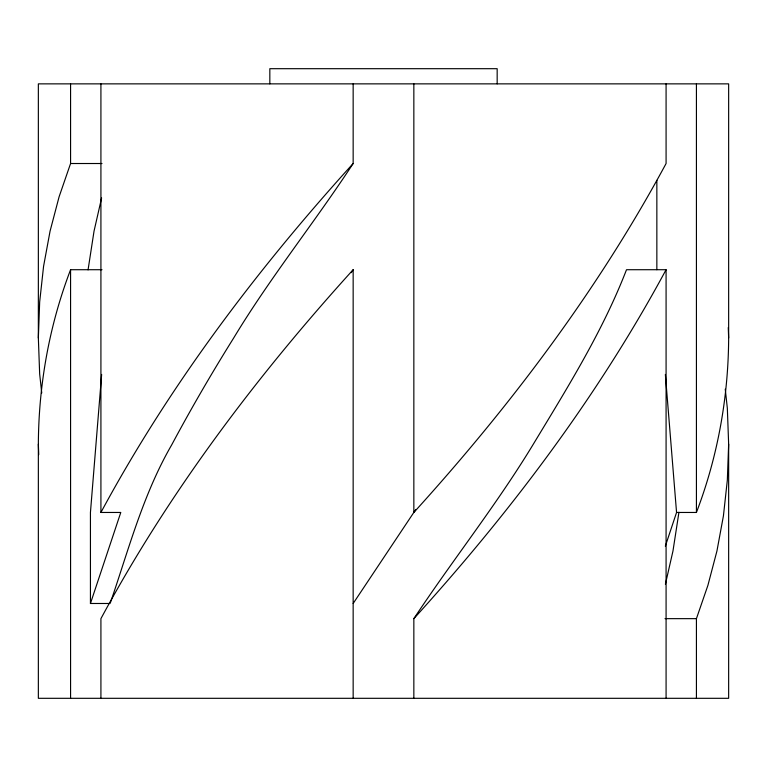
<?xml version="1.0" encoding="UTF-8"?>
<svg xmlns="http://www.w3.org/2000/svg" width="767" height="767" viewBox="0 0 767 767"><rect width="100%" height="100%" fill="white"/><g stroke="black" fill="none" stroke-linecap="round" stroke-linejoin="round"><path stroke-width="1.15" d="M41.744 393.001L39.663 373.96L38.35 337.988L39.663 302.006L43.575 266.302L50.066 231.145L59.097 196.793L70.574 163.515L70.574 83.862M725.256 389.166L727.337 408.207L728.65 444.189L728.65 698.306L38.35 698.306L38.35 444.189C38.638 384.698 49.309 325.313 70.574 269.716L102.001 269.716M38.35 337.988L38.35 83.862L728.65 83.862L728.65 337.988C728.362 397.479 717.691 456.864 696.426 512.461L676.561 512.461L665.325 546.171M728.65 444.189L727.337 480.161L723.425 515.865L716.934 551.032L707.903 585.374L696.426 618.653L696.426 698.306M101.647 374.43L90.439 512.461L90.439 603.485L110.151 603.485M88.061 269.879L94.034 231.145L101.608 197.934M678.939 512.298L672.966 551.032L665.392 584.224M90.439 603.485L120.783 512.461L100.918 512.461L100.918 83.862M110.525 602.363C128.77 549.076 143.276 493.919 171.722 444.831C191.146 408.514 211.845 372.896 233.686 337.988C270.157 277.529 314.556 222.488 353.156 163.515L353.156 83.862M100.918 512.461C169.21 385.715 256.59 269.984 353.156 163.515M413.844 618.653C452.741 559.881 496.757 504.59 533.314 444.189C567.398 387.795 602.661 331.382 626.505 269.716L666.082 269.716C597.79 396.462 510.41 512.183 413.844 618.653L413.844 698.306M351.228 272.649L353.156 269.716L353.156 698.306M415.772 509.518L353.156 603.485M353.156 269.716C256.59 376.185 169.21 491.915 100.918 618.653L100.918 698.306M70.574 163.515L102.001 163.515M664.999 618.653L696.426 618.653M665.353 374.43L676.561 512.461M728.267 327.538L728.65 337.988M38.35 444.189L38.733 454.63M696.426 83.862L696.426 512.461M666.082 83.862L666.082 163.515C597.79 290.262 510.41 405.983 413.844 512.461L413.844 83.862M666.082 269.716L666.082 698.306M656.849 180.36L656.849 269.716M497.169 83.862L497.169 68.694L269.831 68.694L269.831 83.862M70.574 269.716L70.574 698.306"/></g></svg>
